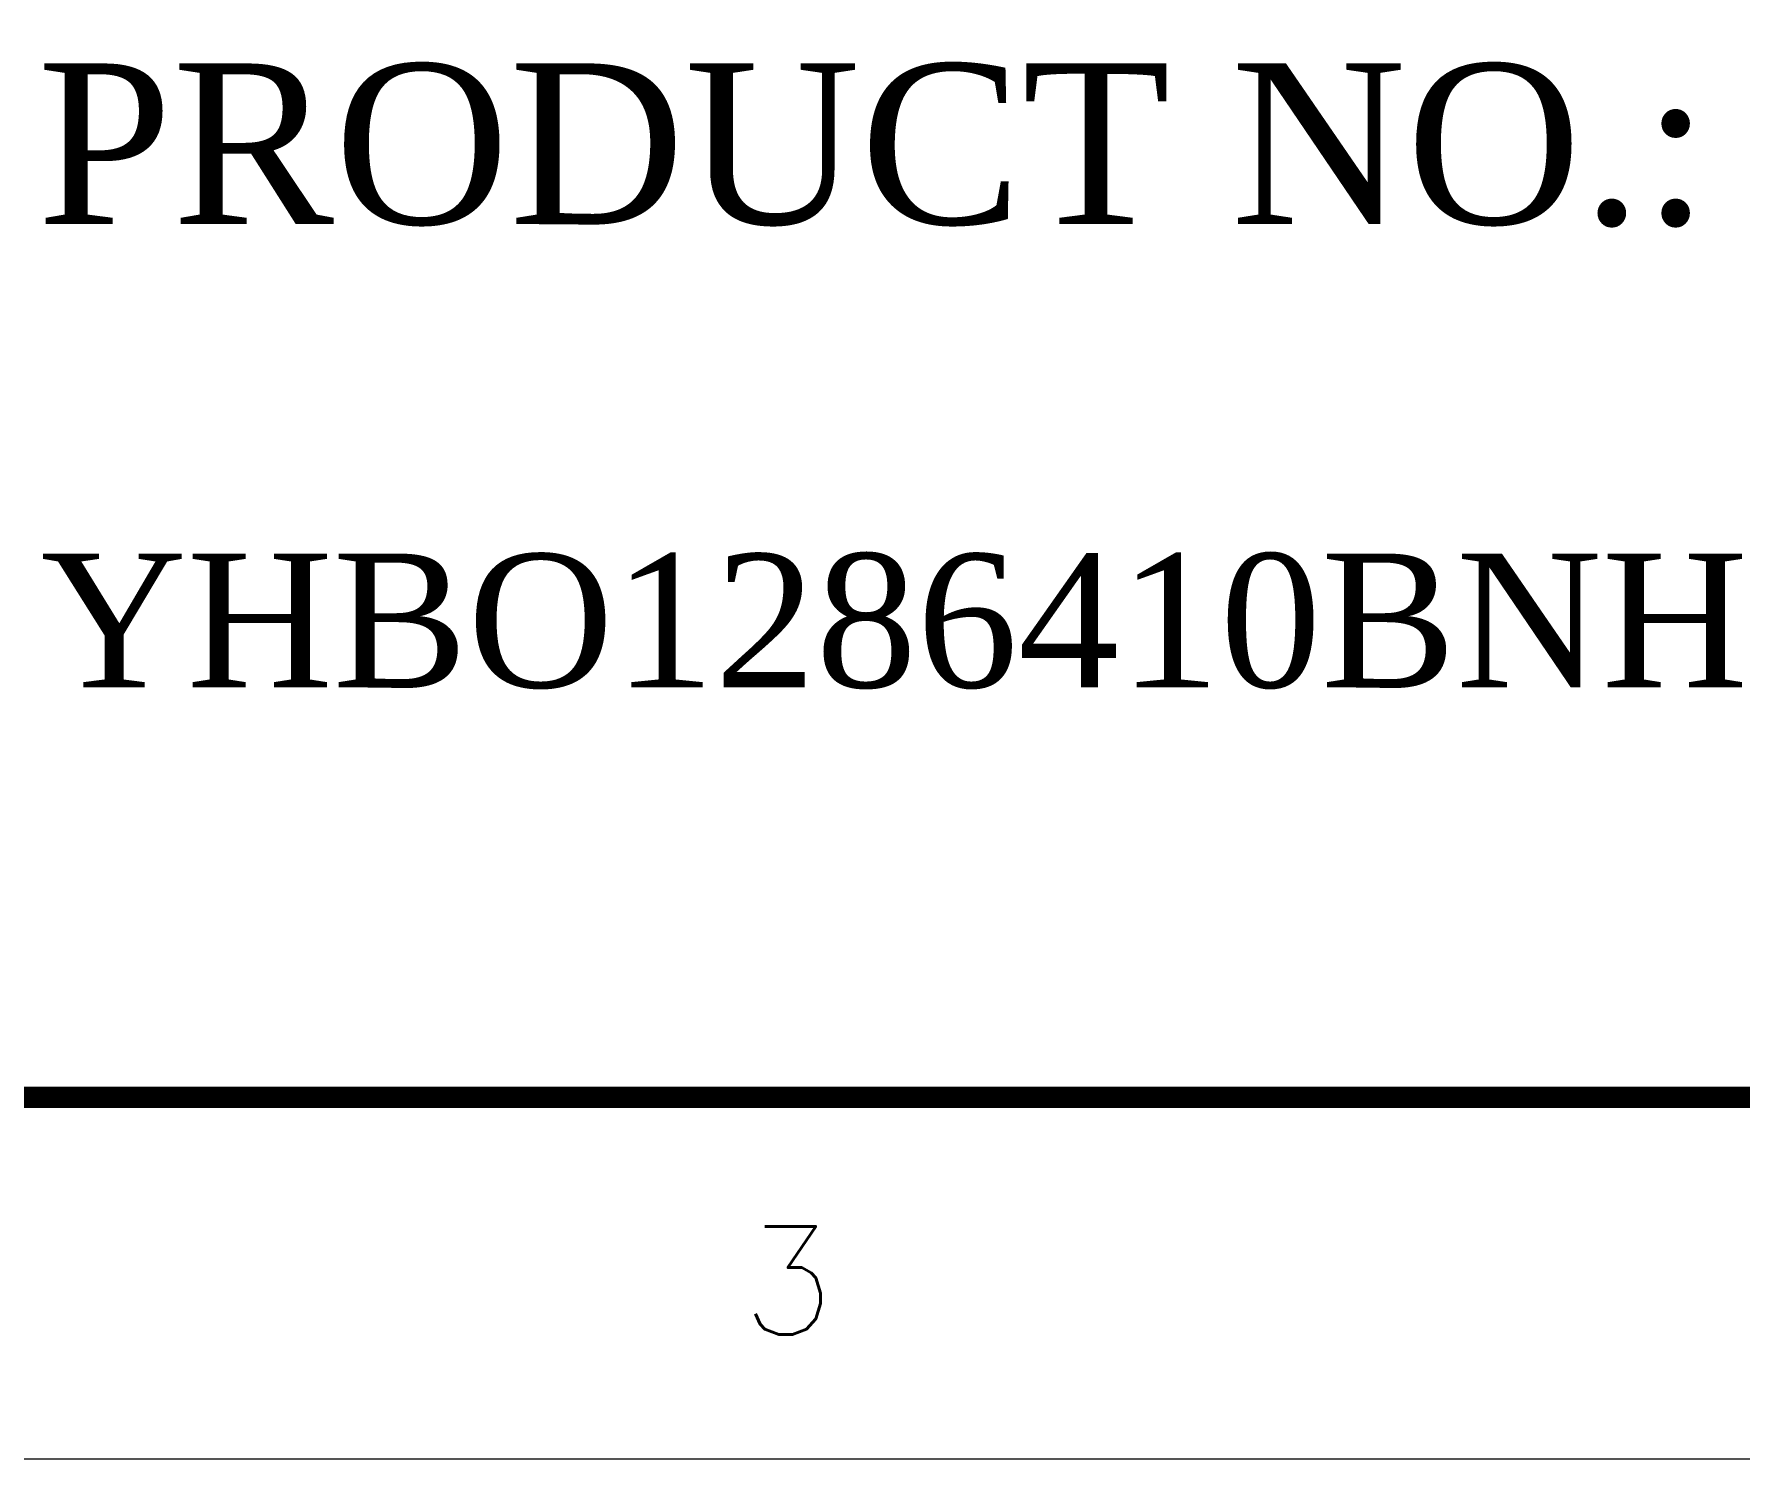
# Model space of a CAD drawing. Header units: millimetres. Extents: x 2413 to 2805, y 744 to 1021.
# Drawn here: x 2657.86 to 2699.25, y 744.07 to 778.63 of the extents above; entities that cross this region are included whole.
import ezdxf

# ---------------------------------------------------------------- set-up
doc = ezdxf.new("R2010")
doc.units = ezdxf.units.MM
doc.layers.add('D', color=4, linetype='Continuous')
doc.styles.add('ROMANS', font='romans.shx', dxfattribs={"width": 0.9})
doc.styles.add('样式 3', font='')
doc.styles.get('样式 3').set_extended_font_data('Tunga')

msp = doc.modelspace()

# ---------------------------------------------------------------- linework, layer by layer
at = {"layer": 'D', "color": 0, "linetype": 'ByBlock', "lineweight": 0}
for p, q in [((2793.286, 752.838), (2595.416, 752.838)), ((2412.816, 744.07), (2805.013, 744.07))]:
    msp.add_line(p, q, dxfattribs=at)
at = {"layer": 'D', "color": 0, "linetype": 'ByBlock', "lineweight": 0, "const_width": 0.515}
msp.add_lwpolyline([(2793.286, 1012.621), (2422.691, 1012.621), (2422.691, 752.838), (2793.286, 752.838), (2793.286, 1012.621)], dxfattribs=at)

# ---------------------------------------------------------------- texts
at = {"layer": 'D', "color": 0, "linetype": 'ByBlock', "lineweight": 0, "style": 'ROMANS'}
msp.add_text('3', height=2.621, dxfattribs=at).set_placement((2675.03, 747.089))
at = {"layer": 'D', "color": 0, "linetype": 'ByBlock', "lineweight": 0, "attachment_point": 1, "style": '样式 3'}
for s, insert, char_height, width in [('{\\fTimes New Roman|b0|i0|c0|p18;PRODUCT NO.:}', (2657.941, 777.92), 3.89892, 47.60149), ('{\\fTimes New Roman|b0|i0|c186|p18;YHB\\fTimes New Roman|b0|i0|c0|p18;O\\fTimes New Roman|b0|i0|c186|p18;12864\\fTimes New Roman|b0|i0|c0|p18;10BNHHN$}', (2658.028, 766.03), 3.247109, 39.64359)]:
    msp.add_mtext(s, dxfattribs=dict(at, insert=insert, char_height=char_height, width=width))

doc.saveas('drawing.dxf')
